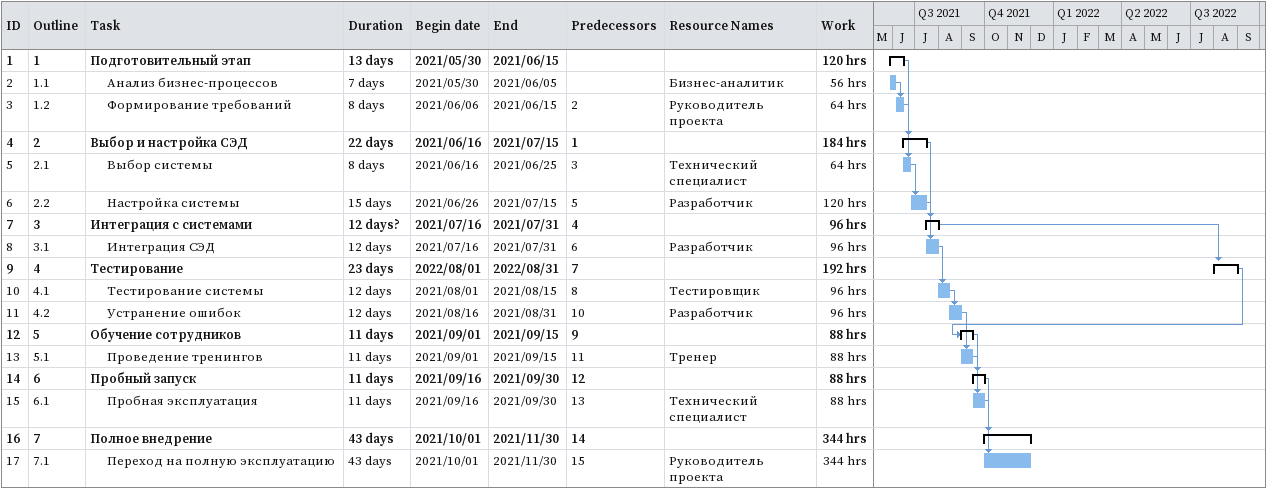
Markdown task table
| ID | WBS | Task | Duration | Start | Finish | Predecessors | Resources | Work (h) |
|---|---|---|---|---|---|---|---|---|
| 1 | 1 | **Подготовительный этап** | 13d | 2021-05-30 | 2021-06-15 |  |  | 120 |
| 2 | 1.1 | Анализ бизнес-процессов | 7d | 2021-05-30 | 2021-06-05 |  | Бизнес-аналитик | 56 |
| 3 | 1.2 | Формирование требований | 8d | 2021-06-06 | 2021-06-15 | 2 | Руководитель проекта | 64 |
| 4 | 2 | **Выбор и настройка СЭД** | 22d | 2021-06-16 | 2021-07-15 | 1 |  | 184 |
| 5 | 2.1 | Выбор системы | 8d | 2021-06-16 | 2021-06-25 | 3 | Технический специалист | 64 |
| 6 | 2.2 | Настройка системы | 15d | 2021-06-26 | 2021-07-15 | 5 | Разработчик | 120 |
| 7 | 3 | **Интеграция с системами** | 12d? | 2021-07-16 | 2021-07-31 | 4 |  | 96 |
| 8 | 3.1 | Интеграция СЭД | 12d | 2021-07-16 | 2021-07-31 | 6 | Разработчик | 96 |
| 9 | 4 | **Тестирование** | 23d | 2022-08-01 | 2022-08-31 | 7 |  | 192 |
| 10 | 4.1 | Тестирование системы | 12d | 2021-08-01 | 2021-08-15 | 8 | Тестировщик | 96 |
| 11 | 4.2 | Устранение ошибок | 12d | 2021-08-16 | 2021-08-31 | 10 | Разработчик | 96 |
| 12 | 5 | **Обучение сотрудников** | 11d | 2021-09-01 | 2021-09-15 | 9 |  | 88 |
| 13 | 5.1 | Проведение тренингов | 11d | 2021-09-01 | 2021-09-15 | 11 | Тренер | 88 |
| 14 | 6 | **Пробный запуск** | 11d | 2021-09-16 | 2021-09-30 | 12 |  | 88 |
| 15 | 6.1 | Пробная эксплуатация | 11d | 2021-09-16 | 2021-09-30 | 13 | Технический специалист | 88 |
| 16 | 7 | **Полное внедрение** | 43d | 2021-10-01 | 2021-11-30 | 14 |  | 344 |
| 17 | 7.1 | Переход на полную эксплуатацию | 43d | 2021-10-01 | 2021-11-30 | 15 | Руководитель проекта | 344 |
